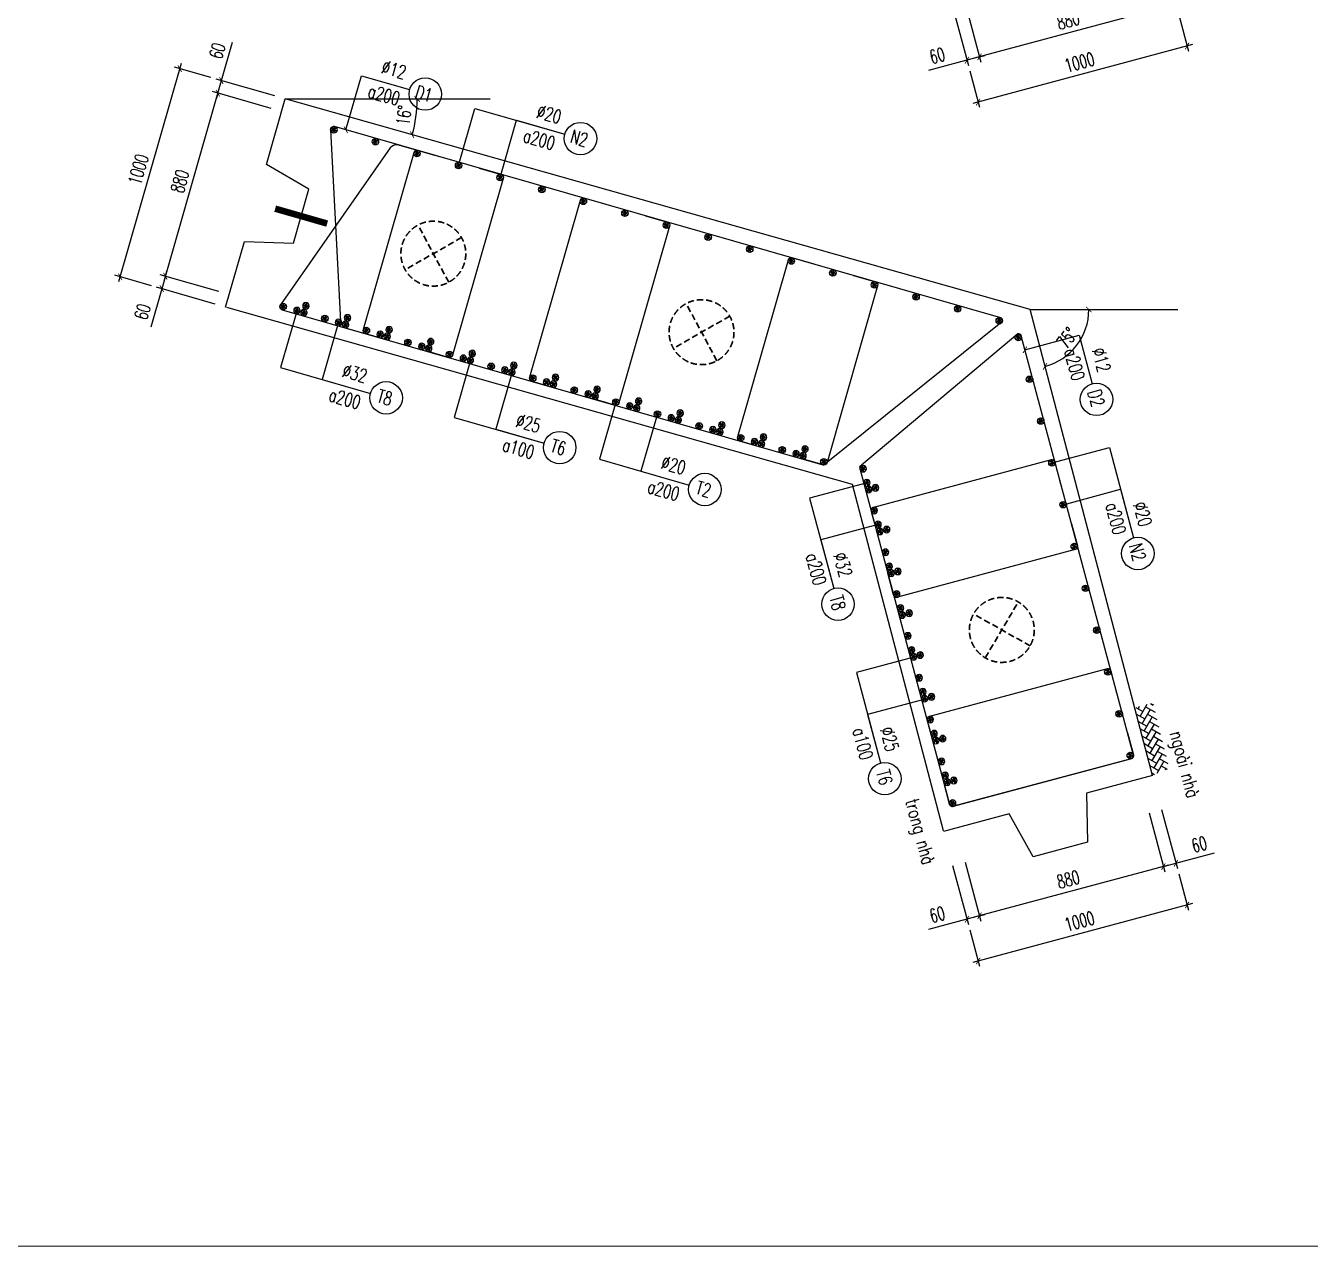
# Model space of a CAD drawing. Header units: millimetres. Extents: x -143483 to 1166745, y -1448440 to -1202244.
# Drawn here: x 710188 to 733940, y -1285398 to -1262839 of the extents above; entities that cross this region are included whole.
import ezdxf
from ezdxf.enums import TextEntityAlignment as Align

# ---------------------------------------------------------------- set-up
doc = ezdxf.new("R2010")
doc.units = ezdxf.units.MM
doc.header["$LTSCALE"] = 30
doc.header["$PDMODE"] = 3
doc.linetypes.add('DASHED', pattern=[19.05, 12.7, -6.35])
doc.layers.get('0').update_dxf_attribs({"lineweight": 9})
doc.layers.get('Defpoints').update_dxf_attribs({"lineweight": 9})
for name, color, linetype in [('ccu11-Cotthep', 9, 'Continuous'), ('ccu11-Dim', 8, 'Continuous'), ('ccu11-Hatch', 8, 'Continuous'), ('ccu11-Text', 31, 'Continuous'), ('ccu11-Thay', 7, 'Continuous'), ('ccu11-Thep', 4, 'Continuous'), ('ccu11-Thep doc', 4, 'Continuous'), ('ccu11-Thepdai', 6, 'Continuous'), ('Xref_ST_MBDV Cot vach 30.7.2022$0$Xref_ST_MBDV Cot vach 30.7.2022|Xref_ST_MBDV Cot vach 30.7.2022|Xref_ST_MBDV Cot vach 30.7.2022|Xref_ST_MBDV Cot vach 30.7.2022|ccu12-Thay', 7, 'Continuous')]:
    doc.layers.add(name, color=color, linetype=linetype)
doc.layers.add('ccu11-Khuat', color=9, linetype='DASHED', lineweight=30)
doc.layers.add('Vicom_thep doc', color=1, linetype='Continuous', lineweight=35)
doc.styles.add('ccu11-dim', font='vnsimli.shx', dxfattribs={"width": 0.65, "bigfont": 'bigfont.shx'})
doc.styles.add('ccu11-vnsimli', font='vnsimli.shx', dxfattribs={"width": 0.8, "bigfont": 'vns.shx'})
doc.styles.add('ccu11-vnsimple', font='vnsimple.shx', dxfattribs={"bigfont": 'bigfont.shx'})
doc.styles.add('ccu11_simli', font='vnsimli.shx', dxfattribs={"width": 0.8})
doc.dimstyles.new('ccu11-100', dxfattribs={"dimscale": 100, "dimtxt": 2.5, "dimasz": 1, "dimexe": 1, "dimexo": 2, "dimgap": 1, "dimtad": 1, "dimdec": 0, "dimdsep": 46, "dimtxsty": 'ccu11-dim', "dimblk": 'ARCHTICK', "dimcen": -1, "dimdle": 1, "dimclrd": 256, "dimclre": 256, "dimclrt": 3, "dimadec": 0, "dimazin": 2, "dimtfac": 0.1, "dimtdec": 0, "dimtmove": 0, "dimatfit": 1, "dimldrblk": 'ARCHTICK', "dimfxl": 0, "dimtvp": 0.833333, "dimtolj": 1, "dimtzin": 12, "dimarcsym": 0})
doc.dimstyles.new('ccu11-100x4', dxfattribs={"dimscale": 100, "dimtxt": 2.5, "dimasz": 1, "dimexe": 1, "dimexo": 2, "dimgap": 1, "dimtad": 1, "dimdec": 0, "dimlfac": 0.25, "dimdsep": 46, "dimtxsty": 'ccu11-dim', "dimblk": 'ARCHTICK', "dimcen": -1, "dimdle": 1, "dimclrd": 256, "dimclre": 256, "dimclrt": 3, "dimadec": 0, "dimazin": 2, "dimtfac": 0.1, "dimtdec": 0, "dimtmove": 0, "dimatfit": 1, "dimldrblk": 'ARCHTICK', "dimfxl": 0, "dimtvp": 0.833333, "dimtolj": 1, "dimtzin": 12, "dimarcsym": 0})

# ---------------------------------------------------------------- blocks, each defined once
blk = doc.blocks.new('_ARCHTICK')
at = {"color": 0, "linetype": 'ByBlock', "const_width": 0.15}
blk.add_lwpolyline([(-0.5, -0.5), (0.5, 0.5)], dxfattribs=at)
blk = doc.blocks.new('*D3042')
at = {"layer": 'ccu11-Dim', "linetype": 'ByBlock', "lineweight": -2, "ltscale": 30, "transparency": 16777216}
for p, q in [((730958, -1261511), (731250, -1262601)), ((727558, -1262422), (727850, -1263512)), ((731320, -1262478), (727727, -1263441))]:
    blk.add_line(p, q, dxfattribs=at)
at = {"layer": 'Defpoints', "color": 0, "linetype": 'ByBlock', "ltscale": 30, "transparency": 16777216}
for p in [(730906, -1261318), (727506, -1262229), (727824, -1263415)]:
    blk.add_point(p, dxfattribs=at)
at = {"layer": 'ccu11-Dim', "linetype": 'ByBlock', "lineweight": -2, "ltscale": 30, "transparency": 16777216, "xscale": 100, "yscale": 100, "zscale": 100}
for p, rotation in [((731224, -1262504), 14.99999999563664), ((727824, -1263415), 194.9999999956366)]:
    blk.add_blockref('_ARCHTICK', p, dxfattribs=dict(at, rotation=rotation))
at = {"layer": 'ccu11-Dim', "color": 3, "linetype": 'ByBlock', "ltscale": 30, "transparency": 16777216, "insert": (729466, -1262742), "char_height": 250, "attachment_point": 5, "rotation": 15, "style": 'ccu11-dim'}
blk.add_mtext('\\A1;880', dxfattribs=at)
blk = doc.blocks.new('*D3043')
at = {"layer": 'ccu11-Dim', "linetype": 'ByBlock', "lineweight": -2, "ltscale": 30, "transparency": 16777216}
for p, q in [((727558, -1262422), (727850, -1263512)), ((727326, -1262484), (727618, -1263574)), ((727592, -1263477), (726878, -1263669)), ((727824, -1263415), (727592, -1263477)), ((727824, -1263415), (727920, -1263389))]:
    blk.add_line(p, q, dxfattribs=at)
at = {"layer": 'Defpoints', "color": 0, "linetype": 'ByBlock', "ltscale": 30, "transparency": 16777216}
for p in [(727274, -1262291), (727506, -1262229), (727824, -1263415)]:
    blk.add_point(p, dxfattribs=at)
at = {"layer": 'ccu11-Dim', "linetype": 'ByBlock', "lineweight": -2, "ltscale": 30, "transparency": 16777216, "xscale": 100, "yscale": 100, "zscale": 100}
for p, rotation in [((727824, -1263415), 194.9999999956366), ((727592, -1263477), 14.99999999563664)]:
    blk.add_blockref('_ARCHTICK', p, dxfattribs=dict(at, rotation=rotation))
at = {"layer": 'ccu11-Dim', "color": 3, "linetype": 'ByBlock', "ltscale": 30, "transparency": 16777216, "insert": (727043, -1263392), "char_height": 250, "attachment_point": 5, "rotation": 15, "style": 'ccu11-dim'}
blk.add_mtext('\\A1;60', dxfattribs=at)
blk = doc.blocks.new('*D3044')
at = {"layer": 'ccu11-Dim', "linetype": 'ByBlock', "lineweight": -2, "ltscale": 30, "transparency": 16777216}
for p, q in [((731507, -1262635), (731689, -1263312)), ((731759, -1263189), (727702, -1264276)), ((727644, -1263671), (727825, -1264347))]:
    blk.add_line(p, q, dxfattribs=at)
at = {"layer": 'Defpoints', "color": 0, "linetype": 'ByBlock', "ltscale": 30, "transparency": 16777216}
for p in [(731456, -1262442), (727592, -1263477), (727799, -1264250)]:
    blk.add_point(p, dxfattribs=at)
at = {"layer": 'ccu11-Dim', "linetype": 'ByBlock', "lineweight": -2, "ltscale": 30, "transparency": 16777216, "xscale": 100, "yscale": 100, "zscale": 100}
for p, rotation in [((731663, -1263215), 14.99999999563664), ((727799, -1264250), 194.9999999956366)]:
    blk.add_blockref('_ARCHTICK', p, dxfattribs=dict(at, rotation=rotation))
at = {"layer": 'ccu11-Dim', "color": 3, "linetype": 'ByBlock', "ltscale": 30, "transparency": 16777216, "insert": (729673, -1263515), "char_height": 250, "attachment_point": 5, "rotation": 15, "style": 'ccu11-dim'}
blk.add_mtext('\\A1;1000', dxfattribs=at)
blk = doc.blocks.new('*D3089')
at = {"layer": 'ccu11-Dim', "lineweight": -2, "transparency": 16777216}
blk.add_arc((714987, -1264193), 2439, 344.2212, 360, dxfattribs=at)
at = {"layer": 'Defpoints', "color": 0, "transparency": 16777216}
for p in [(714987, -1264193), (714987, -1264193), (718773, -1264193), (717385, -1264638), (728758, -1268084)]:
    blk.add_point(p, dxfattribs=at)
at = {"layer": 'ccu11-Dim', "lineweight": -2, "transparency": 16777216, "xscale": 100, "yscale": 100, "zscale": 100}
for p, rotation in [((717426, -1264193), 89.9999999999996), ((717334, -1264856), 254.2212265879958)]:
    blk.add_blockref('_ARCHTICK', p, dxfattribs=dict(at, rotation=rotation))
at = {"layer": 'ccu11-Dim', "color": 3, "transparency": 16777216, "insert": (717180, -1264497), "char_height": 250, "attachment_point": 5, "rotation": 82.1106, "style": 'ccu11-dim'}
blk.add_mtext('\\A1;16\\M+1818B', dxfattribs=at)
blk = doc.blocks.new('*D3090')
at = {"layer": 'ccu11-Dim', "lineweight": -2, "transparency": 16777216}
blk.add_arc((728758, -1268084), 1088, 284.7218, 360, dxfattribs=at)
at = {"layer": 'Defpoints', "color": 0, "transparency": 16777216}
for p in [(728758, -1268084), (728758, -1268084), (731488, -1268084), (729455, -1268920), (731021, -1276695)]:
    blk.add_point(p, dxfattribs=at)
at = {"layer": 'ccu11-Dim', "lineweight": -2, "transparency": 16777216, "xscale": 100, "yscale": 100, "zscale": 100}
for p, rotation in [((729847, -1268084), 89.9999999999996), ((729035, -1269137), 194.7218464302534)]:
    blk.add_blockref('_ARCHTICK', p, dxfattribs=dict(at, rotation=rotation))
at = {"layer": 'ccu11-Dim', "color": 3, "transparency": 16777216, "insert": (729442, -1268611), "char_height": 250, "attachment_point": 5, "rotation": 52.3609, "style": 'ccu11-dim'}
blk.add_mtext('\\A1;75\\M+1818B', dxfattribs=at)
blk = doc.blocks.new('*D3056')
at = {"layer": 'ccu11-Dim', "linetype": 'ByBlock', "lineweight": -2, "ltscale": 30, "transparency": 16777216}
for p, q in [((713806, -1263854), (714010, -1263143)), ((714795, -1264138), (713710, -1263827)), ((713740, -1264085), (713806, -1263854)), ((714729, -1264369), (713644, -1264057)), ((713740, -1264085), (713713, -1264181))]:
    blk.add_line(p, q, dxfattribs=at)
at = {"layer": 'Defpoints', "color": 0, "linetype": 'ByBlock', "ltscale": 30, "transparency": 16777216}
for p in [(713740, -1264085), (714987, -1264193), (714921, -1264424)]:
    blk.add_point(p, dxfattribs=at)
at = {"layer": 'ccu11-Dim', "linetype": 'ByBlock', "lineweight": -2, "ltscale": 30, "transparency": 16777216, "xscale": 100, "yscale": 100, "zscale": 100}
for p, rotation in [((713806, -1263854), 254.0000000005541), ((713740, -1264085), 74.0000000005541)]:
    blk.add_blockref('_ARCHTICK', p, dxfattribs=dict(at, rotation=rotation))
at = {"layer": 'ccu11-Dim', "color": 3, "linetype": 'ByBlock', "ltscale": 30, "transparency": 16777216, "insert": (713730, -1263304), "char_height": 250, "attachment_point": 5, "rotation": 74, "style": 'ccu11-dim'}
blk.add_mtext('\\A1;60', dxfattribs=at)
blk = doc.blocks.new('*D3057')
at = {"layer": 'ccu11-Dim', "linetype": 'ByBlock', "lineweight": -2, "ltscale": 30, "transparency": 16777216}
for p, q in [((713768, -1263989), (712742, -1267565)), ((714729, -1264369), (713644, -1264057)), ((713759, -1267752), (712674, -1267441))]:
    blk.add_line(p, q, dxfattribs=at)
at = {"layer": 'Defpoints', "color": 0, "linetype": 'ByBlock', "ltscale": 30, "transparency": 16777216}
for p in [(714921, -1264424), (712770, -1267469), (713951, -1267807)]:
    blk.add_point(p, dxfattribs=at)
at = {"layer": 'ccu11-Dim', "linetype": 'ByBlock', "lineweight": -2, "ltscale": 30, "transparency": 16777216, "xscale": 100, "yscale": 100, "zscale": 100}
for p, rotation in [((713740, -1264085), 74.0000000005541), ((712770, -1267469), 254.0000000005541)]:
    blk.add_blockref('_ARCHTICK', p, dxfattribs=dict(at, rotation=rotation))
at = {"layer": 'ccu11-Dim', "color": 3, "linetype": 'ByBlock', "ltscale": 30, "transparency": 16777216, "insert": (713039, -1265715), "char_height": 250, "attachment_point": 5, "rotation": 74, "style": 'ccu11-dim'}
blk.add_mtext('\\A1;880', dxfattribs=at)
blk = doc.blocks.new('*D3058')
at = {"layer": 'ccu11-Dim', "linetype": 'ByBlock', "lineweight": -2, "ltscale": 30, "transparency": 16777216}
for p, q in [((712770, -1267469), (712798, -1267373)), ((713759, -1267752), (712674, -1267441)), ((712770, -1267469), (712704, -1267699)), ((712704, -1267699), (712500, -1268410)), ((713692, -1267983), (712608, -1267672))]:
    blk.add_line(p, q, dxfattribs=at)
at = {"layer": 'Defpoints', "color": 0, "linetype": 'ByBlock', "ltscale": 30, "transparency": 16777216}
for p in [(712770, -1267469), (713951, -1267807), (713885, -1268038)]:
    blk.add_point(p, dxfattribs=at)
at = {"layer": 'ccu11-Dim', "linetype": 'ByBlock', "lineweight": -2, "ltscale": 30, "transparency": 16777216, "xscale": 100, "yscale": 100, "zscale": 100}
for p, rotation in [((712770, -1267469), 254.0000000005541), ((712704, -1267699), 74.0000000005541)]:
    blk.add_blockref('_ARCHTICK', p, dxfattribs=dict(at, rotation=rotation))
at = {"layer": 'ccu11-Dim', "color": 3, "linetype": 'ByBlock', "ltscale": 30, "transparency": 16777216, "insert": (712348, -1268126), "char_height": 250, "attachment_point": 5, "rotation": 74, "style": 'ccu11-dim'}
blk.add_mtext('\\A1;60', dxfattribs=at)
blk = doc.blocks.new('*D3059')
at = {"layer": 'ccu11-Dim', "linetype": 'ByBlock', "lineweight": -2, "ltscale": 30, "transparency": 16777216}
for p, q in [((713065, -1263538), (711907, -1267575)), ((713614, -1263799), (712941, -1263606)), ((712512, -1267644), (711839, -1267451))]:
    blk.add_line(p, q, dxfattribs=at)
at = {"layer": 'Defpoints', "color": 0, "linetype": 'ByBlock', "ltscale": 30, "transparency": 16777216}
for p in [(713806, -1263854), (711935, -1267479), (712704, -1267699)]:
    blk.add_point(p, dxfattribs=at)
at = {"layer": 'ccu11-Dim', "linetype": 'ByBlock', "lineweight": -2, "ltscale": 30, "transparency": 16777216, "xscale": 100, "yscale": 100, "zscale": 100}
for p, rotation in [((713037, -1263634), 74.0000000005541), ((711935, -1267479), 254.0000000005541)]:
    blk.add_blockref('_ARCHTICK', p, dxfattribs=dict(at, rotation=rotation))
at = {"layer": 'ccu11-Dim', "color": 3, "linetype": 'ByBlock', "ltscale": 30, "transparency": 16777216, "insert": (712270, -1265494), "char_height": 250, "attachment_point": 5, "rotation": 74, "style": 'ccu11-dim'}
blk.add_mtext('\\A1;1000', dxfattribs=at)
blk = doc.blocks.new('*D3060')
at = {"layer": 'ccu11-Dim', "linetype": 'ByBlock', "lineweight": -2, "ltscale": 30, "transparency": 16777216}
for p, q in [((730958, -1277386), (731250, -1278476)), ((731190, -1277324), (731482, -1278414)), ((731224, -1278380), (731456, -1278317)), ((731456, -1278317), (732170, -1278126)), ((731224, -1278380), (731127, -1278405))]:
    blk.add_line(p, q, dxfattribs=at)
at = {"layer": 'Defpoints', "color": 0, "linetype": 'ByBlock', "ltscale": 30, "transparency": 16777216}
for p in [(731138, -1277131), (730906, -1277193), (731224, -1278380)]:
    blk.add_point(p, dxfattribs=at)
at = {"layer": 'ccu11-Dim', "linetype": 'ByBlock', "lineweight": -2, "ltscale": 30, "transparency": 16777216, "xscale": 100, "yscale": 100, "zscale": 100}
for p, rotation in [((731224, -1278380), 14.99999999563664), ((731456, -1278317), 194.9999999956366)]:
    blk.add_blockref('_ARCHTICK', p, dxfattribs=dict(at, rotation=rotation))
at = {"layer": 'ccu11-Dim', "color": 3, "linetype": 'ByBlock', "ltscale": 30, "transparency": 16777216, "insert": (731888, -1277969), "char_height": 250, "attachment_point": 5, "rotation": 15, "style": 'ccu11-dim'}
blk.add_mtext('\\A1;60', dxfattribs=at)
blk = doc.blocks.new('*D3061')
at = {"layer": 'ccu11-Dim', "linetype": 'ByBlock', "lineweight": -2, "ltscale": 30, "transparency": 16777216}
for p, q in [((730958, -1277386), (731250, -1278476)), ((727558, -1278297), (727850, -1279387)), ((731320, -1278354), (727727, -1279316))]:
    blk.add_line(p, q, dxfattribs=at)
at = {"layer": 'Defpoints', "color": 0, "linetype": 'ByBlock', "ltscale": 30, "transparency": 16777216}
for p in [(730906, -1277193), (727506, -1278104), (727824, -1279291)]:
    blk.add_point(p, dxfattribs=at)
at = {"layer": 'ccu11-Dim', "linetype": 'ByBlock', "lineweight": -2, "ltscale": 30, "transparency": 16777216, "xscale": 100, "yscale": 100, "zscale": 100}
for p, rotation in [((731224, -1278380), 14.99999999563664), ((727824, -1279291), 194.9999999956366)]:
    blk.add_blockref('_ARCHTICK', p, dxfattribs=dict(at, rotation=rotation))
at = {"layer": 'ccu11-Dim', "color": 3, "linetype": 'ByBlock', "ltscale": 30, "transparency": 16777216, "insert": (729466, -1278618), "char_height": 250, "attachment_point": 5, "rotation": 15, "style": 'ccu11-dim'}
blk.add_mtext('\\A1;880', dxfattribs=at)
blk = doc.blocks.new('*D3062')
at = {"layer": 'ccu11-Dim', "linetype": 'ByBlock', "lineweight": -2, "ltscale": 30, "transparency": 16777216}
for p, q in [((727558, -1278297), (727850, -1279387)), ((727326, -1278359), (727618, -1279449)), ((727824, -1279291), (727592, -1279353)), ((727824, -1279291), (727920, -1279265)), ((727592, -1279353), (726878, -1279544))]:
    blk.add_line(p, q, dxfattribs=at)
at = {"layer": 'Defpoints', "color": 0, "linetype": 'ByBlock', "ltscale": 30, "transparency": 16777216}
for p in [(727506, -1278104), (727274, -1278166), (727824, -1279291)]:
    blk.add_point(p, dxfattribs=at)
at = {"layer": 'ccu11-Dim', "linetype": 'ByBlock', "lineweight": -2, "ltscale": 30, "transparency": 16777216, "xscale": 100, "yscale": 100, "zscale": 100}
for p, rotation in [((727592, -1279353), 14.99999999563664), ((727824, -1279291), 194.9999999956366)]:
    blk.add_blockref('_ARCHTICK', p, dxfattribs=dict(at, rotation=rotation))
at = {"layer": 'ccu11-Dim', "color": 3, "linetype": 'ByBlock', "ltscale": 30, "transparency": 16777216, "insert": (727043, -1279267), "char_height": 250, "attachment_point": 5, "rotation": 15, "style": 'ccu11-dim'}
blk.add_mtext('\\A1;60', dxfattribs=at)
blk = doc.blocks.new('*D3063')
at = {"layer": 'ccu11-Dim', "linetype": 'ByBlock', "lineweight": -2, "ltscale": 30, "transparency": 16777216}
for p, q in [((731507, -1278511), (731689, -1279187)), ((731759, -1279064), (727702, -1280151)), ((727644, -1279546), (727825, -1280222))]:
    blk.add_line(p, q, dxfattribs=at)
at = {"layer": 'Defpoints', "color": 0, "linetype": 'ByBlock', "ltscale": 30, "transparency": 16777216}
for p in [(731456, -1278317), (727592, -1279353), (727799, -1280125)]:
    blk.add_point(p, dxfattribs=at)
at = {"layer": 'ccu11-Dim', "linetype": 'ByBlock', "lineweight": -2, "ltscale": 30, "transparency": 16777216, "xscale": 100, "yscale": 100, "zscale": 100}
for p, rotation in [((731663, -1279090), 14.99999999563664), ((727799, -1280125), 194.9999999956366)]:
    blk.add_blockref('_ARCHTICK', p, dxfattribs=dict(at, rotation=rotation))
at = {"layer": 'ccu11-Dim', "color": 3, "linetype": 'ByBlock', "ltscale": 30, "transparency": 16777216, "insert": (729673, -1279390), "char_height": 250, "attachment_point": 5, "rotation": 15, "style": 'ccu11-dim'}
blk.add_mtext('\\A1;1000', dxfattribs=at)
blk = doc.blocks.new('MCT')
at = {"ltscale": 0.005}
for p, q in [((-0.49, 0), (0.49, 0)), ((0.35, -0.35), (-0.35, 0.35)), ((-0.35, -0.35), (0.35, 0.35)), ((0, -0.49), (0, 0.49))]:
    blk.add_line(p, q, dxfattribs=at)
blk.add_circle((0, 0), 0.492, dxfattribs=at)
blk = doc.blocks.new('*U1337')
at = {"layer": 'ccu11-Thep doc', "xscale": -121.9200000001001, "yscale": 121.9200000001001, "zscale": 121.92, "rotation": 270}
blk.add_blockref('MCT', (0, 0), dxfattribs=at)
blk = doc.blocks.new('*U1338')
at = {"layer": 'ccu11-Thep doc', "color": 0, "linetype": 'ByBlock', "lineweight": -2, "transparency": 16777216}
for p in [(0, 0), (800, 0), (1600, 0), (2400, 0), (3200, 0), (4000, 0), (4800, 0), (5600, 0), (6400, 0), (7200, 0), (8000, 0), (8800, 0), (9600, 0), (10400, 0), (11200, 0), (12000, 0), (12800, 0)]:
    blk.add_blockref('*U1337', p, dxfattribs=at)
blk = doc.blocks.new('SHD')
at = {"layer": 'ccu11-Cotthep'}
blk.add_circle((300, 0), 300, dxfattribs=at)
at = {"layer": 'ccu11-Cotthep', "color": 31, "style": 'ccu11_simli', "width": 0.8}
blk.add_attdef('DK', text='', height=250, dxfattribs=at).set_placement((-101, 65), align=Align.BOTTOM_RIGHT)
blk.add_attdef('KH', text='', height=250, dxfattribs=at).set_placement((300, 0), align=Align.MIDDLE)
blk.add_attdef('KC', text='', height=250, dxfattribs=at).set_placement((-101, -142), align=Align.TOP_RIGHT)
blk = doc.blocks.new('*U1339')
at = {"layer": 'ccu11-Thep doc', "xscale": -121.9200000001001, "yscale": 121.9200000001001, "zscale": 121.92, "rotation": 270}
blk.add_blockref('MCT', (0, 0), dxfattribs=at)
blk = doc.blocks.new('*U1340')
at = {"layer": 'ccu11-Thep doc', "color": 0, "linetype": 'ByBlock', "lineweight": -2, "transparency": 16777216}
for p in [(0, 0), (800, 0), (1600, 0), (2400, 0), (3200, 0), (4000, 0), (4800, 0), (5600, 0), (6400, 0), (7200, 0), (8000, 0), (8800, 0), (9600, 0), (10400, 0)]:
    blk.add_blockref('*U1339', p, dxfattribs=at)
blk = doc.blocks.new('*U1343')
at = {"layer": 'ccu11-Thep doc', "xscale": -121.9200000001001, "yscale": 121.9200000001001, "zscale": 121.92, "rotation": 270}
blk.add_blockref('MCT', (0, 0), dxfattribs=at)
blk = doc.blocks.new('*U1344')
at = {"layer": 'ccu11-Thep doc', "color": 0, "linetype": 'ByBlock', "lineweight": -2, "transparency": 16777216}
for p in [(0, 0), (800, 0), (1600, 0), (2400, 0), (3200, 0), (4000, 0), (4800, 0), (5600, 0), (6400, 0), (7200, 0), (8000, 0)]:
    blk.add_blockref('*U1343', p, dxfattribs=at)
blk = doc.blocks.new('*U1341')
at = {"layer": 'ccu11-Thep doc', "xscale": -121.9200000001001, "yscale": 121.9200000001001, "zscale": 121.92, "rotation": 270}
blk.add_blockref('MCT', (0, 0), dxfattribs=at)
blk = doc.blocks.new('*U1342')
at = {"layer": 'ccu11-Thep doc', "color": 0, "linetype": 'ByBlock', "lineweight": -2, "transparency": 16777216}
for p in [(0, 0), (800, 0), (1600, 0), (2400, 0), (3200, 0), (4000, 0), (4800, 0), (5600, 0), (6400, 0)]:
    blk.add_blockref('*U1341', p, dxfattribs=at)
blk = doc.blocks.new('ccu11_block_thep')
at = {"layer": 'ccu11-Thep', "color": 3}
for p, q in [((-0.4, 0), (0.4, 0)), ((-0.28, 0.28), (0.28, -0.28)), ((0.28, 0.28), (-0.28, -0.28)), ((0, 0.4), (0, -0.4))]:
    blk.add_line(p, q, dxfattribs=at)
at = {"layer": 'ccu11-Thep', "color": 1, "const_width": 0.0667}
blk.add_lwpolyline([(-0.4, 0, 1), (0.4, 0, 1), (-0.4, 0, 1)], format="xyb", dxfattribs=at)
at = {"layer": 'ccu11-Thep', "color": 1}
blk.add_circle((0, 0), 0.4, dxfattribs=at)
blk = doc.blocks.new('*U1349')
at = {"layer": 'Vicom_thep doc', "xscale": -150, "yscale": 150, "zscale": 150, "rotation": 180}
blk.add_blockref('ccu11_block_thep', (0, 0), dxfattribs=at)
blk = doc.blocks.new('*U1350')
at = {"layer": 'ccu11-Thep doc', "color": 0, "linetype": 'ByBlock', "lineweight": -2, "transparency": 16777216}
for p in [(0, 0), (800, 0), (1600, 0), (2400, 0), (3200, 0), (4000, 0), (4800, 0), (5600, 0), (6400, 0), (7200, 0), (8000, 0), (8800, 0), (9600, 0)]:
    blk.add_blockref('*U1349', p, dxfattribs=at)
blk = doc.blocks.new('*U1335')
at = {"layer": 'Vicom_thep doc', "xscale": -150, "yscale": 150, "zscale": 150, "rotation": 180}
blk.add_blockref('ccu11_block_thep', (0, 0), dxfattribs=at)
blk = doc.blocks.new('*U1336')
at = {"layer": 'ccu11-Thep doc', "color": 0, "linetype": 'ByBlock', "lineweight": -2, "transparency": 16777216}
for p in [(0, 0), (800, 0), (1600, 0), (2400, 0), (3200, 0), (4000, 0), (4800, 0), (5600, 0), (6400, 0), (7200, 0), (8000, 0), (8800, 0), (9600, 0)]:
    blk.add_blockref('*U1335', p, dxfattribs=at)
blk = doc.blocks.new('*U1345')
at = {"layer": 'Vicom_thep doc', "xscale": -150, "yscale": 150, "zscale": 150, "rotation": 180}
blk.add_blockref('ccu11_block_thep', (0, 0), dxfattribs=at)
blk = doc.blocks.new('*U1346')
at = {"layer": 'ccu11-Thep doc', "color": 0, "linetype": 'ByBlock', "lineweight": -2, "transparency": 16777216}
for p in [(0, 0), (800, 0), (1600, 0), (2400, 0), (3200, 0), (4000, 0), (4800, 0), (5600, 0)]:
    blk.add_blockref('*U1345', p, dxfattribs=at)
blk = doc.blocks.new('*U1347')
at = {"layer": 'Vicom_thep doc', "xscale": -150, "yscale": 150, "zscale": 150, "rotation": 180}
blk.add_blockref('ccu11_block_thep', (0, 0), dxfattribs=at)
blk = doc.blocks.new('*U1348')
at = {"layer": 'ccu11-Thep doc', "color": 0, "linetype": 'ByBlock', "lineweight": -2, "transparency": 16777216}
for p in [(0, 0), (800, 0), (1600, 0), (2400, 0), (3200, 0), (4000, 0), (4800, 0), (5600, 0)]:
    blk.add_blockref('*U1347', p, dxfattribs=at)
blk = doc.blocks.new('*U1351')
at = {"layer": 'Vicom_thep doc', "xscale": -150, "yscale": 150, "zscale": 150, "rotation": 180}
blk.add_blockref('ccu11_block_thep', (0, 0), dxfattribs=at)
blk = doc.blocks.new('*U1352')
at = {"layer": 'ccu11-Thep doc', "color": 0, "linetype": 'ByBlock', "lineweight": -2, "transparency": 16777216}
for p in [(0, 0), (800, 0), (1600, 0), (2400, 0), (3200, 0), (4000, 0), (4800, 0), (5600, 0), (6400, 0), (7200, 0), (8000, 0), (8800, 0), (9600, 0)]:
    blk.add_blockref('*U1351', p, dxfattribs=at)
blk = doc.blocks.new('*U1353')
at = {"layer": 'Vicom_thep doc', "xscale": -150, "yscale": 150, "zscale": 150, "rotation": 180}
blk.add_blockref('ccu11_block_thep', (0, 0), dxfattribs=at)
blk = doc.blocks.new('*U1354')
at = {"layer": 'ccu11-Thep doc', "color": 0, "linetype": 'ByBlock', "lineweight": -2, "transparency": 16777216}
for p in [(0, 0), (800, 0), (1600, 0), (2400, 0), (3200, 0), (4000, 0), (4800, 0), (5600, 0)]:
    blk.add_blockref('*U1353', p, dxfattribs=at)

msp = doc.modelspace()

# ---------------------------------------------------------------- hatches: boundary and pattern name
at = {"layer": 'ccu11-Hatch', "ltscale": 10}
h = msp.add_hatch(dxfattribs=at)
h.set_pattern_fill('AR-HBONE', color=256, scale=25, angle=195, style=0)
h.set_pattern_definition([(330, (1602382.34, 2335039.73), (36.6025404, -136.6025404), [300, -100]), (240, (1602468.94, 2334989.73), (36.6025404, -136.6025404), [300, -100])])
h.paths.add_polyline_path([(731027.16, -1275355.31), (730686.45, -1275446.6), (731020.94, -1276694.92), (731329.86, -1276567.78)])

# ---------------------------------------------------------------- linework, layer by layer
at = {"layer": 'ccu11-Dim'}
for points in [[(714987.25, -1264192.93), (718773.22, -1264192.93)], [(728758.47, -1268084.28), (731488.1, -1268084.28)]]:
    msp.add_lwpolyline(points, dxfattribs=at)
at = {"layer": 'ccu11-Khuat', "ltscale": 0.3}
for p, q in [((718009.78, -1267580.26), (717440.71, -1266523.78)), ((718246.47, -1266754.83), (717204.02, -1267349.22)), ((722968.71, -1269031.42), (722399.64, -1267974.93)), ((723205.4, -1268205.98), (722162.95, -1268800.37)), ((727930.17, -1274521.73), (728542.66, -1273489.81)), ((728759.61, -1274299.48), (727713.22, -1273712.06))]:
    msp.add_line(p, q, dxfattribs=at)
for centre in [(717725.25, -1267052.02), (722684.17, -1268503.18), (728236.41, -1274005.77)]:
    msp.add_circle(centre, 600, dxfattribs=at)
at = {"layer": 'ccu11-Thay'}
for p, q in [((714639.95, -1265404.12), (714987.25, -1264192.93)), ((715425, -1265858.1), (714639.95, -1265404.12)), ((715138.33, -1266857.81), (715425, -1265858.1)), ((713884.71, -1268037.98), (714232.01, -1266826.79)), ((714232.01, -1266826.79), (715138.33, -1266857.81)), ((731020.94, -1276694.92), (729803.87, -1277021.04)), ((729803.87, -1277021.04), (729819.06, -1277927.76)), ((728374.3, -1277404.09), (727157.23, -1277730.2)), ((728814.5, -1278196.94), (728374.3, -1277404.09)), ((729819.06, -1277927.76), (728814.5, -1278196.94))]:
    msp.add_line(p, q, dxfattribs=at)
at = {"layer": 'ccu11-Thep', "const_width": 120}
msp.add_lwpolyline([(715762.52, -1266495.84), (714801.26, -1266220.2)], dxfattribs=at)
at = {"layer": 'ccu11-Thepdai'}
for points in [[(717755.09, -1265236.27), (717062.54, -1265037.68, 0.23620228), (716929.53, -1265096.03), (714897.87, -1267995.08, 0.5204497), (714929.88, -1268088.01), (724928.47, -1270955.06, 0.41421356), (724990.31, -1270920.78), (728249.63, -1268297.55, 0.41421356), (728215.35, -1268235.7), (715900.13, -1264704.37, 0.5204497), (715823.73, -1264766.21), (716010.42, -1268301.36, 0.23620228), (716092.29, -1268421.32), (716784.85, -1268619.91)], [(717843.34, -1265261.57), (717439.61, -1265145.81, 0.41421356), (717365.39, -1265186.94), (716428.23, -1268455.23, 0.41421356), (716469.36, -1268529.45), (716873.09, -1268645.22)], [(718573.9, -1265471.06), (718977.63, -1265586.83, -0.41421356), (719018.76, -1265661.04), (718081.6, -1268929.33, -0.41421356), (718007.38, -1268970.47), (717603.65, -1268854.7)], [(720919.37, -1266143.61), (720515.64, -1266027.85, 0.41421356), (720441.43, -1266068.98), (719504.26, -1269337.27, 0.41421356), (719545.4, -1269411.49), (719949.13, -1269527.26)], [(721649.93, -1266353.1), (722053.66, -1266468.87, -0.41421356), (722094.8, -1266543.08), (721157.63, -1269811.37, -0.41421356), (721083.42, -1269852.51), (720679.69, -1269736.74)], [(724764.42, -1267246.16), (724360.69, -1267130.4, 0.41421356), (724286.48, -1267171.53), (723349.31, -1270439.82, 0.41421356), (723390.45, -1270514.04), (723794.18, -1270629.8)], [(725495.01, -1267455.38), (725898.82, -1267570.87, -0.41421356), (725940.01, -1267645.06), (725005.09, -1270913.99, -0.41421356), (724930.91, -1270955.18), (724527.1, -1270839.69)], [(725608.99, -1271024.79), (727270, -1277223.76, 0.41421356), (727343.48, -1277266.18), (730637.29, -1276383.61, 0.41421356), (730672.64, -1276322.37), (728594.94, -1268568.26, 0.41421356), (728533.7, -1268532.91), (725644.34, -1270963.55, 0.41421356), (725608.99, -1271024.79)], [(729329.37, -1271309.22), (729220.67, -1270903.53, 0.41421356), (729147.18, -1270861.1), (725863.04, -1271741.09, 0.41421356), (725820.61, -1271814.57), (725929.31, -1272220.26)], [(729526.08, -1272043.32), (729634.78, -1272449.01, -0.41421356), (729592.35, -1272522.5), (726308.21, -1273402.48, -0.41421356), (726234.72, -1273360.05), (726126.02, -1272954.37)], [(730364.65, -1275172.92), (730255.95, -1274767.23, 0.41421356), (730182.46, -1274724.81), (726898.31, -1275604.79, 0.41421356), (726855.89, -1275678.28), (726964.59, -1276083.96)], [(730561.35, -1275907.03), (730670.06, -1276312.71, -0.41421356), (730627.63, -1276386.2), (727343.48, -1277266.18, -0.41421356), (727270, -1277223.76), (727161.29, -1276818.07)]]:
    msp.add_lwpolyline(points, format="xyb", dxfattribs=at)
at = {"layer": 'Defpoints', "color": 2}
msp.add_line((-139032.75, -1285397.81), (1029102.19, -1285397.81), dxfattribs=at)
at = {"layer": 'Xref_ST_MBDV Cot vach 30.7.2022$0$Xref_ST_MBDV Cot vach 30.7.2022|Xref_ST_MBDV Cot vach 30.7.2022|Xref_ST_MBDV Cot vach 30.7.2022|Xref_ST_MBDV Cot vach 30.7.2022|ccu12-Thay', "ltscale": 10}
for p, q in [((728758.47, -1268084.28), (714987.25, -1264192.93)), ((713899.56, -1268042.21), (725470.76, -1271311.9)), ((731020.94, -1276694.92), (728758.47, -1268084.28)), ((725470.76, -1271311.9), (727152.25, -1277711.43))]:
    msp.add_line(p, q, dxfattribs=at)

# ---------------------------------------------------------------- block references
at = {"layer": 'ccu11-Cotthep'}
ref = msp.add_blockref('SHD', (717287.26, -1264019.84), dxfattribs=dict(at, rotation=344))
ref.add_attrib('KH', 'D1', dxfattribs={"color": 31, "height": 250, "rotation": 344, "style": 'ccu11-vnsimple', "width": 0.7}).set_placement((717551.61, -1264095.64), align=Align.MIDDLE_CENTER)
ref.add_attrib('KC', 'a200', dxfattribs={"color": 31, "height": 250, "rotation": 344, "style": 'ccu11-vnsimple', "width": 0.7}).set_placement((716847.72, -1263997.83), align=Align.TOP_CENTER)
ref.add_attrib('DK', '`12', dxfattribs={"color": 31, "height": 250, "rotation": 344, "style": 'ccu11-vnsimple', "width": 0.7}).set_placement((716941.9, -1263842.79), align=Align.BOTTOM_CENTER)
ref = msp.add_blockref('SHD', (720157.4, -1264842.84), dxfattribs=dict(at, rotation=344))
ref.add_attrib('KH', 'N2', dxfattribs={"color": 31, "height": 250, "rotation": 344, "style": 'ccu11-vnsimple', "width": 0.7}).set_placement((720421.75, -1264918.64), align=Align.MIDDLE_CENTER)
ref.add_attrib('KC', 'a200', dxfattribs={"color": 31, "height": 250, "rotation": 344, "style": 'ccu11-vnsimple', "width": 0.7}).set_placement((719717.86, -1264820.83), align=Align.TOP_CENTER)
ref.add_attrib('DK', '`20', dxfattribs={"color": 31, "height": 250, "rotation": 344, "style": 'ccu11-vnsimple', "width": 0.7}).set_placement((719812.04, -1264665.78), align=Align.BOTTOM_CENTER)
ref = msp.add_blockref('SHD', (729909.74, -1269455.53), dxfattribs=dict(at, rotation=285))
ref.add_attrib('KH', 'D2', dxfattribs={"color": 31, "height": 250, "rotation": 285, "style": 'ccu11-vnsimple', "width": 0.7}).set_placement((729980.91, -1269721.16), align=Align.MIDDLE_CENTER)
ref.add_attrib('KC', 'a200', dxfattribs={"color": 31, "height": 250, "rotation": 285, "style": 'ccu11-vnsimple', "width": 0.7}).set_placement((729702.22, -1269067.44), align=Align.TOP_CENTER)
ref.add_attrib('DK', '`12', dxfattribs={"color": 31, "height": 250, "rotation": 285, "style": 'ccu11-vnsimple', "width": 0.7}).set_placement((729883.63, -1269068.31), align=Align.BOTTOM_CENTER)
ref = msp.add_blockref('SHD', (716563.71, -1269633.58), dxfattribs=dict(at, rotation=344))
ref.add_attrib('KH', 'T8', dxfattribs={"color": 31, "height": 250, "rotation": 344, "style": 'ccu11-vnsimple', "width": 0.7}).set_placement((716828.05, -1269709.38), align=Align.MIDDLE_CENTER)
ref.add_attrib('KC', 'a200', dxfattribs={"color": 31, "height": 250, "rotation": 344, "style": 'ccu11-vnsimple', "width": 0.7}).set_placement((716124.16, -1269611.58), align=Align.TOP_CENTER)
ref.add_attrib('DK', '`32', dxfattribs={"color": 31, "height": 250, "rotation": 344, "style": 'ccu11-vnsimple', "width": 0.7}).set_placement((716218.35, -1269456.53), align=Align.BOTTOM_CENTER)
ref = msp.add_blockref('SHD', (719773.7, -1270554.03), dxfattribs=dict(at, rotation=344))
ref.add_attrib('KH', 'T6', dxfattribs={"color": 31, "height": 250, "rotation": 344, "style": 'ccu11-vnsimple', "width": 0.7}).set_placement((720038.05, -1270629.83), align=Align.MIDDLE_CENTER)
ref.add_attrib('KC', 'a100', dxfattribs={"color": 31, "height": 250, "rotation": 344, "style": 'ccu11-vnsimple', "width": 0.7}).set_placement((719334.16, -1270532.03), align=Align.TOP_CENTER)
ref.add_attrib('DK', '`25', dxfattribs={"color": 31, "height": 250, "rotation": 344, "style": 'ccu11-vnsimple', "width": 0.7}).set_placement((719428.34, -1270376.98), align=Align.BOTTOM_CENTER)
ref = msp.add_blockref('SHD', (722456.92, -1271328.64), dxfattribs=dict(at, rotation=344))
ref.add_attrib('KH', 'T2', dxfattribs={"color": 31, "height": 250, "rotation": 344, "style": 'ccu11-vnsimple', "width": 0.7}).set_placement((722721.27, -1271404.44), align=Align.MIDDLE_CENTER)
ref.add_attrib('KC', 'a200', dxfattribs={"color": 31, "height": 250, "rotation": 344, "style": 'ccu11-vnsimple', "width": 0.7}).set_placement((722017.38, -1271306.63), align=Align.TOP_CENTER)
ref.add_attrib('DK', '`20', dxfattribs={"color": 31, "height": 250, "rotation": 344, "style": 'ccu11-vnsimple', "width": 0.7}).set_placement((722111.56, -1271151.58), align=Align.BOTTOM_CENTER)
ref = msp.add_blockref('SHD', (730673.08, -1272304.35), dxfattribs=dict(at, rotation=285))
ref.add_attrib('KH', 'N2', dxfattribs={"color": 31, "height": 250, "rotation": 285, "style": 'ccu11-vnsimple', "width": 0.7}).set_placement((730744.25, -1272569.98), align=Align.MIDDLE_CENTER)
ref.add_attrib('KC', 'a200', dxfattribs={"color": 31, "height": 250, "rotation": 285, "style": 'ccu11-vnsimple', "width": 0.7}).set_placement((730465.56, -1271916.26), align=Align.TOP_CENTER)
ref.add_attrib('DK', '`20', dxfattribs={"color": 31, "height": 250, "rotation": 285, "style": 'ccu11-vnsimple', "width": 0.7}).set_placement((730646.97, -1271917.13), align=Align.BOTTOM_CENTER)
ref = msp.add_blockref('SHD', (725130.64, -1273239.88), dxfattribs=dict(at, rotation=285))
ref.add_attrib('KH', 'T8', dxfattribs={"color": 31, "height": 250, "rotation": 285, "style": 'ccu11-vnsimple', "width": 0.7}).set_placement((725201.81, -1273505.51), align=Align.MIDDLE_CENTER)
ref.add_attrib('KC', 'a200', dxfattribs={"color": 31, "height": 250, "rotation": 285, "style": 'ccu11-vnsimple', "width": 0.7}).set_placement((724923.12, -1272851.78), align=Align.TOP_CENTER)
ref.add_attrib('DK', '`32', dxfattribs={"color": 31, "height": 250, "rotation": 285, "style": 'ccu11-vnsimple', "width": 0.7}).set_placement((725104.53, -1272852.66), align=Align.BOTTOM_CENTER)
ref = msp.add_blockref('SHD', (725994.93, -1276465.45), dxfattribs=dict(at, rotation=285))
ref.add_attrib('KH', 'T6', dxfattribs={"color": 31, "height": 250, "rotation": 285, "style": 'ccu11-vnsimple', "width": 0.7}).set_placement((726066.1, -1276731.08), align=Align.MIDDLE_CENTER)
ref.add_attrib('KC', 'a100', dxfattribs={"color": 31, "height": 250, "rotation": 285, "style": 'ccu11-vnsimple', "width": 0.7}).set_placement((725787.41, -1276077.35), align=Align.TOP_CENTER)
ref.add_attrib('DK', '`25', dxfattribs={"color": 31, "height": 250, "rotation": 285, "style": 'ccu11-vnsimple', "width": 0.7}).set_placement((725968.82, -1276078.23), align=Align.BOTTOM_CENTER)
at = {"layer": 'ccu11-Thep doc', "xscale": -1}
for name, p, rotation in [('*U1338', (728189.2, -1268290.62), 344), ('*U1340', (724946.13, -1270897.7), 344), ('*U1344', (730612.1, -1276328.24), 285)]:
    msp.add_blockref(name, p, dxfattribs=dict(at, rotation=rotation))
at = {"layer": 'ccu11-Thep doc'}
for name, p, rotation in [('*U1352', (715203.61, -1268104.08), 344), ('*U1350', (715333.51, -1268141.33), 344), ('*U1336', (715369.38, -1268016.26), 344), ('*U1342', (727327.95, -1277208.23), 105), ('*U1354', (725741.18, -1271286.29), 285), ('*U1346', (725775.04, -1271412.67), 285), ('*U1348', (725900.72, -1271379), 285)]:
    msp.add_blockref(name, p, dxfattribs=dict(at, rotation=rotation))

# ---------------------------------------------------------------- texts
at = {"layer": 'ccu11-Text', "linetype": 'Continuous', "style": 'ccu11-vnsimli', "width": 0.75}
for s, p in [('ngoµi nhµ', (731500.49, -1276522.19)), ('trong nhµ', (726609.84, -1277767.79))]:
    msp.add_text(s, height=250, rotation=285, dxfattribs=at).set_placement(p, align=Align.CENTER)

# ---------------------------------------------------------------- dimensions: what is measured, and where the dimension line sits
at = {"layer": 'ccu11-Dim', "linetype": 'ByBlock', "ltscale": 30}
for base, p1, p2, angle, picture, middle in [((727823.81, -1263415.34), (730905.94, -1261317.76), (727505.88, -1262228.8), 15, '*D3042', (729465.6, -1262742.49)), ((712770.05, -1267468.69), (714921.1, -1264423.64), (713950.86, -1267807.28), 74, '*D3057', (713038.89, -1265714.85)), ((727823.81, -1279290.61), (730905.94, -1277193.03), (727505.88, -1278104.07), 15, '*D3061', (729465.6, -1278617.76))]:
    dim = msp.add_linear_dim(base=base, p1=p1, p2=p2, angle=angle, dimstyle='ccu11-100x4', override={"dimtmove": 1}, dxfattribs=at)
    dim.commit()
    dim.dimension.update_dxf_attribs({"geometry": picture, "text_midpoint": middle})
for base, p1, p2, angle, picture, middle in [((727823.81, -1263415.34), (727274.05, -1262290.92), (727505.88, -1262228.8), 195, '*D3043', (727101.31, -1263608.93)), ((713740.29, -1264085.04), (714987.25, -1264192.93), (714921.1, -1264423.64), 74, '*D3056', (713946.46, -1263366.04)), ((712770.05, -1267468.69), (713884.71, -1268037.98), (713950.86, -1267807.28), 254, '*D3058', (712563.88, -1268187.69)), ((731223.87, -1278379.57), (731137.76, -1277130.91), (730905.94, -1277193.03), 15, '*D3060', (731946.37, -1278185.98)), ((727823.81, -1279290.61), (727274.05, -1278166.19), (727505.88, -1278104.07), 195, '*D3062', (727101.31, -1279484.2))]:
    dim = msp.add_linear_dim(base=base, p1=p1, p2=p2, angle=angle, dimstyle='ccu11-100x4', dxfattribs=at)
    dim.commit()
    dim.dimension.update_dxf_attribs({"geometry": picture, "text_midpoint": middle, "dimtype": 160})
for base, p1, p2, angle, picture, middle in [((727799.04, -1264250.2), (731455.69, -1262442.18), (727591.99, -1263477.46), 15, '*D3044', (729672.66, -1263515.23)), ((711934.89, -1267478.88), (713806.44, -1263854.34), (712703.9, -1267699.39), 74, '*D3059', (712269.88, -1265494.34)), ((727799.04, -1280125.47), (731455.69, -1278317.45), (727591.99, -1279352.73), 15, '*D3063', (729672.66, -1279390.5))]:
    dim = msp.add_linear_dim(base=base, p1=p1, p2=p2, angle=angle, dimstyle='ccu11-100x4', dxfattribs=at)
    dim.commit()
    dim.dimension.update_dxf_attribs({"geometry": picture, "text_midpoint": middle})
at = {"layer": 'ccu11-Dim'}
for base, line1, line2, picture, middle in [((717385.11, -1264638.18), ((728758.47, -1268084.28), (714987.25, -1264192.93)), ((714987.25, -1264192.93), (718773.22, -1264192.93)), '*D3089', (717180.14, -1264496.81)), ((729455.16, -1268920.05), ((731020.94, -1276694.92), (728758.47, -1268084.28)), ((728758.47, -1268084.28), (731488.1, -1268084.28)), '*D3090', (729441.91, -1268611.35))]:
    dim = msp.add_angular_dim_2l(base=base, line1=line1, line2=line2, dimstyle='ccu11-100', dxfattribs=at)
    dim.commit()
    dim.dimension.update_dxf_attribs({"geometry": picture, "text_midpoint": middle})

# ---------------------------------------------------------------- leaders
at = {"layer": 'ccu11-Cotthep', "linetype": 'ByBlock', "ltscale": 30}
for points in [[(716107.49, -1264763.83), (716394.25, -1263763.77), (717287.26, -1264019.84)], [(728664.39, -1268827.45), (729669.29, -1268558.19), (729909.74, -1269455.53)]]:
    msp.add_leader(points, dimstyle='ccu11-100x4', dxfattribs=at)
at = {"layer": 'ccu11-Cotthep'}
for points in [[(718192.08, -1265423.99), (718495.38, -1264366.26), (720157.4, -1264842.84)], [(718961.09, -1265644.5), (719264.39, -1264586.77), (720157.4, -1264842.84)], [(715204.98, -1268099.27), (714901.68, -1269157), (716563.71, -1269633.58)], [(715973.99, -1268319.78), (715670.69, -1269377.51), (716563.71, -1269633.58)], [(718414.98, -1269019.72), (718111.68, -1270077.46), (719773.7, -1270554.03)], [(719183.99, -1269240.23), (718880.69, -1270297.97), (719773.7, -1270554.03)], [(721098.2, -1269794.33), (720794.9, -1270852.06), (722456.92, -1271328.64)], [(721867.21, -1270014.84), (721563.91, -1271072.57), (722456.92, -1271328.64)], [(729162.71, -1270919.06), (730225.58, -1270634.27), (730673.08, -1272304.35)], [(725746, -1271285), (724683.14, -1271569.79), (725130.64, -1273239.88)], [(729369.77, -1271691.8), (730432.63, -1271407.01), (730673.08, -1272304.35)], [(725953.06, -1272057.74), (724890.2, -1272342.53), (725130.64, -1273239.88)], [(726610.29, -1274510.57), (725547.43, -1274795.36), (725994.93, -1276465.45)], [(726817.35, -1275283.31), (725754.49, -1275568.1), (725994.93, -1276465.45)]]:
    msp.add_leader(points, dimstyle='ccu11-100', override={"dimasz": 1.5, "dimgap": 1, "dimtad": 0, "dimldrblk": 'None', "dimfxl": 3, "dimfxlon": 1, "dimtfill": 1, "dimarcsym": 1}, dxfattribs=at)

doc.saveas('drawing.dxf')
